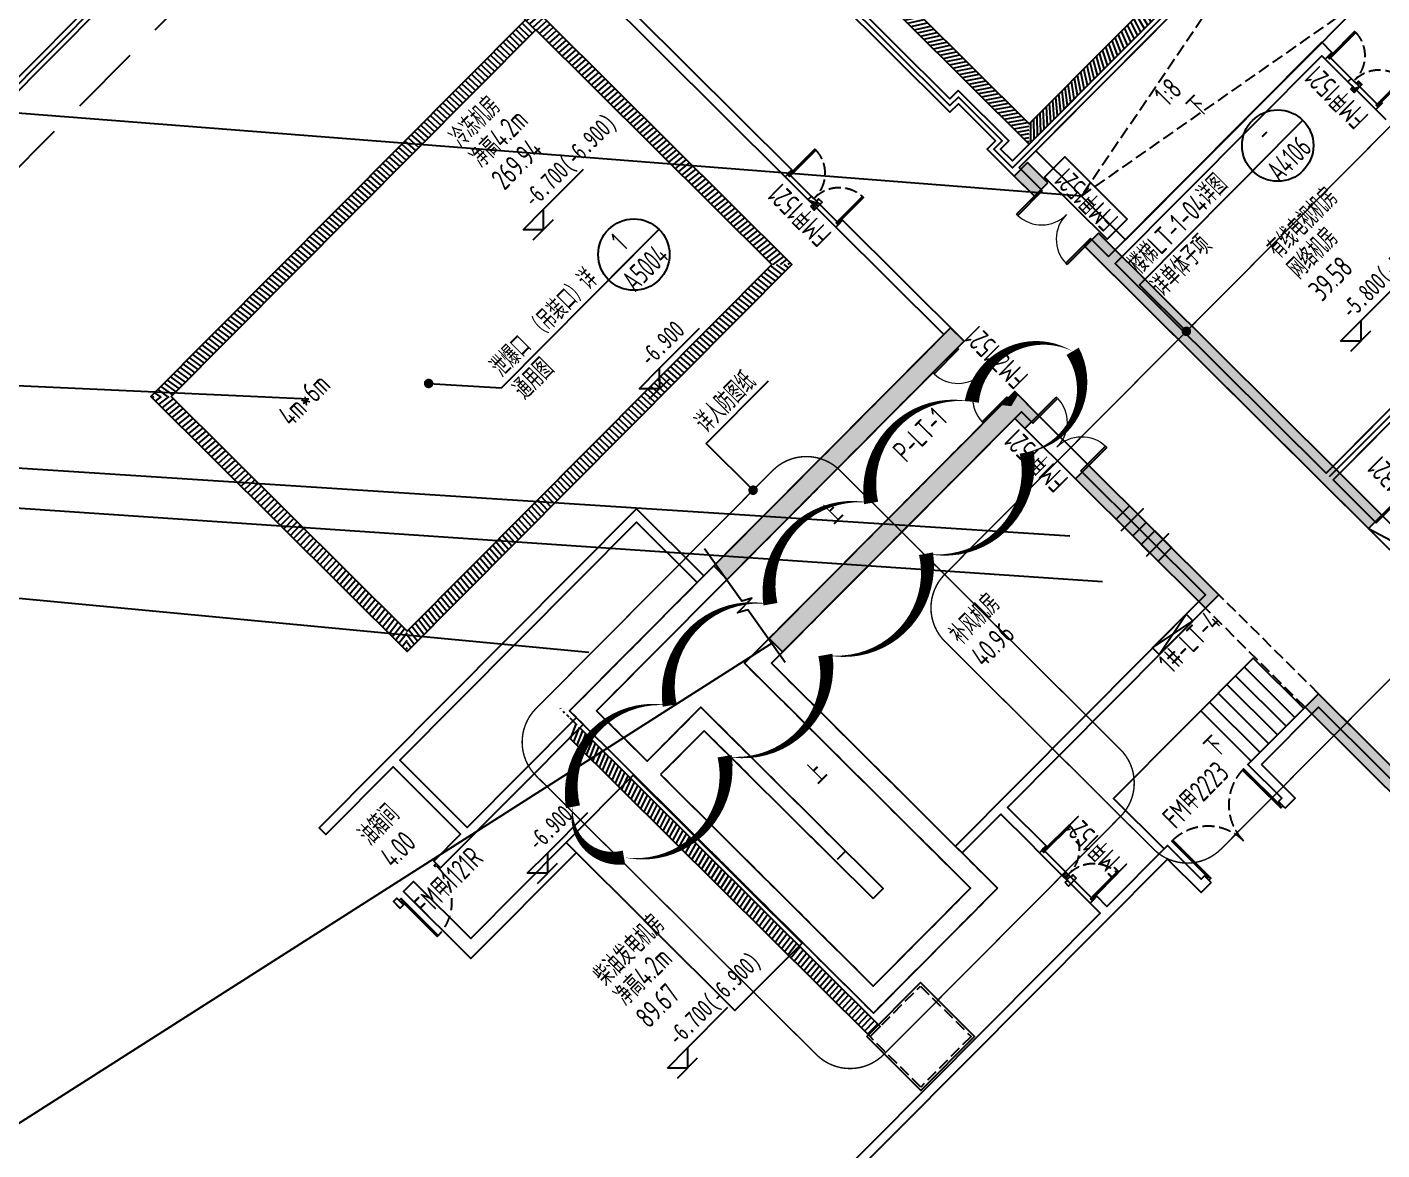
# Model space of a CAD drawing. Extents: x 517381295 to 519272522, y 3499086963 to 3500603577.
# Drawn here: x 518799717 to 518828179, y 3499822520 to 3499846103 of the extents above; entities that cross this region are included whole.
import ezdxf
from ezdxf.enums import TextEntityAlignment as Align

# ---------------------------------------------------------------- set-up
doc = ezdxf.new("R2010")
doc.units = 0
doc.header["$LTSCALE"] = 1000
doc.header["$MEASUREMENT"] = 0
for name, pattern in [('$0$DASH', [0.35, 0.25, -0.1]), ('DASH', [0.35, 0.25, -0.1]), ('DASHED', [0.75, 0.5, -0.25]), ('HIDDEN', [0.375, 0.25, -0.125])]:
    doc.linetypes.add(name, pattern=pattern)
doc.layers.get('0').update_dxf_attribs({"linetype": 'CONTINUOUS'})
doc.layers.get('DEFPOINTS').update_dxf_attribs({"color": 8, "linetype": 'CONTINUOUS'})
for name, color, linetype in [('0-TEXT', 7, 'CONTINUOUS'), ('__覆盖_A09-地下室平面_TEN25IWV_设计区$0$AD-NAME-ROOM', 9, 'CONTINUOUS'), ('A10-plan_B1_SEN23VEG_设计区$0$AE-WALL', 255, 'CONTINUOUS'), ('AD-AREA-USNO', 13, 'CONTINUOUS'), ('AD-INDX', 43, 'CONTINUOUS'), ('AD-LEVL-HIGH', 61, 'CONTINUOUS'), ('AD-NAME-ROOM', 9, 'CONTINUOUS'), ('AD-NUMB', 205, 'CONTINUOUS'), ('AD-SIGN', 195, 'CONTINUOUS'), ('AE-DICH-ARCH', 84, 'CONTINUOUS'), ('AE-DOOR-INSD', 61, 'CONTINUOUS'), ('AE-FLOR', 151, 'CONTINUOUS'), ('AE-HOLE', 211, 'CONTINUOUS'), ('AE-STAR', 51, 'CONTINUOUS'), ('AE-WALL', 255, 'CONTINUOUS'), ('AE-WALL-HACH', 15, 'CONTINUOUS'), ('C-XREF-EXT', 7, 'CONTINUOUS'), ('DIM_SYMB', 3, 'CONTINUOUS'), ('HS-A-填充图案', 8, 'CONTINUOUS'), ('HS-A-墙-砖', 140, 'CONTINUOUS'), ('HS-A-墙-砼', 41, 'CONTINUOUS'), ('HS-A-门窗洞', 4, 'CONTINUOUS'), ('PUB_HATCH', 8, 'CONTINUOUS'), ('S_WALL', 2, 'CONTINUOUS'), ('WALL_砼墙', 62, 'DASH')]:
    doc.layers.add(name, color=color, linetype=linetype)
doc.layers.add('修改圈注', color=2, linetype='CONTINUOUS', plot=False)
doc.styles.add('$7$TH-STYLE3', font='tssdeng.shx', dxfattribs={"width": 0.699999988079071, "bigfont": 'tssdchn.shx'})
doc.styles.add('__覆盖_A09-地下室平面_TEN25IWV_设计区$0$TH-STYLE3', font='tssdeng.shx', dxfattribs={"width": 0.699999988079071, "bigfont": 'tssdchn.shx'})
doc.styles.add('TH-STYLE1', font='STFANGSO.TTF', dxfattribs={"width": 0.699999988079071})
doc.styles.add('TH-STYLE3', font='tssdeng.shx', dxfattribs={"width": 0.699999988079071, "bigfont": 'tssdchn.shx'})
doc.linetypes.add('ZIGZAG', pattern='A,0.0001,-0.2,[131,ltypeshp.shx,S=0.2,R=0,X=-0.2,Y=0],-0.4,[131,ltypeshp.shx,S=0.2,R=180,X=0.2,Y=0],-0.2', length=0.8001)
doc.dimstyles.new('TH-DIM100-FINAL', dxfattribs={"dimscale": 100, "dimtxt": 3, "dimasz": 2, "dimexe": 1, "dimexo": 1, "dimgap": 1, "dimtad": 1, "dimdec": 0, "dimdsep": 46, "dimtxsty": 'TH-STYLE3', "dimblk1": 'ARCHTICK', "dimblk2": 'ARCHTICK', "dimsah": 1, "dimcen": -1, "dimdle": 1, "dimclrd": 256, "dimclre": 256, "dimclrt": 256, "dimadec": 0, "dimazin": 0, "dimtfac": 1, "dimtdec": 0, "dimtix": 1, "dimtmove": 2, "dimatfit": 0, "dimldrblk": 'DOT', "dimfxl": 0, "dimtolj": 1, "dimtzin": 0, "dimlwd": -1, "dimlwe": -1, "dimarcsym": 0})
pattern_1 = [(359.9999999998357, (1478.356452941895, -32148.52353382111), (2.730757842073217e-10, 95.24999999999989), [])]

# ---------------------------------------------------------------- blocks, each defined once
blk = doc.blocks.new('*U343')
for points in [[(30, 30), (60, 30), (60.00000000000003, 1100), (30.00000000000003, 1100)], [(2170, 30), (2140, 30), (2140, 1100), (2170, 1100)]]:
    blk.add_lwpolyline(points, close=True)
for points in [[(30, 0), (30, 30), (0, 30), (0, -30), (60, -30), (60, 0), (30, 0)], [(2170, 0), (2170, 30), (2200, 30), (2200, -30), (2140, -30), (2140, 0), (2170, 0)]]:
    blk.add_lwpolyline(points)
at = {"linetype": 'DASH'}
for centre, start, end in [((30, 30), 0, 90), ((2170, 30), 90, 180)]:
    blk.add_arc(centre, 1070, start, end, dxfattribs=at)
at = {"layer": 'A10-plan_B1_SEN23VEG_设计区$0$AE-WALL'}
for points in [[(0, -100), (0, 100)], [(2200, -100), (2200, 100)]]:
    blk.add_lwpolyline(points, dxfattribs=at)
blk = doc.blocks.new('*U335')
for points in [[(30, 30), (60, 30), (60.00000000000001, 750), (30.00000000000001, 750)], [(1470, 30), (1440, 30), (1440, 750), (1470, 750)]]:
    blk.add_lwpolyline(points, close=True)
for points in [[(30, 0), (30, 30), (0, 30), (0, -30), (60, -30), (60, 0), (30, 0)], [(1470, 0), (1470, 30), (1500, 30), (1500, -30), (1440, -30), (1440, 0), (1470, 0)]]:
    blk.add_lwpolyline(points)
at = {"linetype": 'DASH'}
for centre, start, end in [((30, 30), 0, 90), ((1470, 30), 90, 180)]:
    blk.add_arc(centre, 720, start, end, dxfattribs=at)
at = {"layer": 'A10-plan_B1_SEN23VEG_设计区$0$AE-WALL'}
for points in [[(0, -100), (0, 100)], [(1500, -100), (1500, 100)]]:
    blk.add_lwpolyline(points, dxfattribs=at)
blk = doc.blocks.new('*U332')
blk.add_lwpolyline([(30, 30), (60, 30), (60.00000000000008, 1070), (30.00000000000007, 1070)], close=True)
for points in [[(30, 0), (30, 30), (0, 30), (0, -30), (60, -30), (60, 0), (30, 0)], [(1070, 0), (1070, 30), (1100, 30), (1100, -30), (1040, -30), (1040, 0), (1070, 0)]]:
    blk.add_lwpolyline(points)
at = {"linetype": 'HIDDEN'}
blk.add_arc((30, 30), 1040, 0, 90, dxfattribs=at)
blk = doc.blocks.new('*U348')
at = {"layer": 'AD-SIGN'}
h = blk.add_hatch(dxfattribs=at)
h.set_pattern_fill('ANSI31', color=256, scale=500, angle=360.0000000234385, style=0)
h.set_pattern_definition([(45.00000002343853, (-50, 1.86887473e-08), (-44.19417384223812, 44.19417380608032), [])])
h.paths.add_polyline_path([(149.6666666059755, -66.6666665188968), (149.6666665705852, 0), (0, 6.39898542e-08), (3.02679837e-08, 99.99991901970185), (149.6666665286757, 99.99991903289768), (149.666666514473, 166.6673447042703), (249.666666514473, 166.6673447042703), (249.666666514473, -66.66666651889679)])
at = {"layer": 'AD-SIGN', "const_width": 20}
blk.add_lwpolyline([(149.666666514473, 166.6673447042703), (149.6666665286757, 99.99991896748544), (3.02679837e-08, 99.99991901970185), (0, 5.59416503e-08), (149.6666665705852, 0), (149.6666666059755, -66.6666665188968)], dxfattribs=at)
at = {"layer": 'DEFPOINTS'}
blk.add_lwpolyline([(149.6666666059755, -66.6666665188968), (149.6666665705852, 0), (0, 6.39898542e-08), (3.02679837e-08, 99.99991901970185), (149.6666665286757, 99.99991903289768), (149.666666514473, 166.6673447042703), (249.666666514473, 166.6673447042703), (249.666666514473, -66.66666651889679)], close=True, dxfattribs=at)
blk = doc.blocks.new('fhfshgfdshdshhdshds')
at = {"layer": 'AD-NUMB'}
blk.add_lwpolyline([(20485.62132167816, 45778.25503253937), (21085.62132167816, 45778.25503253937), (21085.6213145256, 43928.25503253937), (20485.62131118774, 43928.25503873825)], close=True, dxfattribs=at)
at = {"layer": 'AE-FLOR'}
for points in [[(16649.99516153336, 49650.00083184242), (16649.9951634407, 48150.00083327293)], [(16749.99517250061, 49650.00082588196), (16749.99516248703, 48150.00083255768)], [(26399.99997997284, 43349.947909832), (26399.99998283386, 41849.94790649414)], [(26499.99998950958, 43349.94790244102), (26499.99997425079, 41849.94791078568)], [(10349.94480133057, 35850.00152254105), (10349.93349170685, 34350.00075912476)], [(10449.9447889328, 35850.00079655647), (10449.93348312378, 34350.00000786781)]]:
    blk.add_lwpolyline(points, dxfattribs=at)
at = {"layer": 'AE-WALL'}
for points in [[(20049.99995708466, 56800.00000286102), (20049.99997520447, 48150.00000238419), (20299.99999904633, 48150.00000071526), (20299.99998760223, 47050), (20049.99990940094, 47050.000020504), (20049.99993228912, 46400.00006866455), (20049.99992513657, 45650.00005674362), (20249.99987030029, 45650.00007963181), (20249.99991321564, 46300.00007772446), (26549.99999713898, 46300.00004577637)], [(26350.00001335144, 46500.00013566017), (20249.99993133545, 46500.00005483627), (20249.99991083145, 46850.0000243187), (20499.99999475479, 46849.99999928474), (20499.99999761581, 48350), (20249.99990510941, 48350.00002622604), (20249.9999666214, 56600.00000095367)], [(9199.999970436096, 35950.00000286102), (5499.999987602234, 35950.00000286102), (5499.999965667725, 44949.99983739853), (16649.99483537674, 44950.00079441071), (16649.99479198456, 48150.00083112717), (16849.99479293823, 48150.00083780289), (16849.99483776093, 44550.00081300735), (5899.999967575073, 44549.99992609024), (5899.999941825867, 43050.0000371933), (7499.999974727631, 43050.00004434586), (7499.999991416931, 37650.0012383461), (7199.995488166809, 37650.00123763084)], [(5499.999961853027, 44549.99975824356), (1249.999325752258, 44549.99949502945), (1249.999320030212, 44749.9995136261), (2049.969240188599, 44749.99949622154), (2049.983471393585, 46750.0017952919), (49.99916982650757, 46749.99948096275), (49.99916696548462, 46949.99948096275), (9499.999975204468, 46950.00930714607), (9499.999977111816, 44950.00010967255)], [(9299.999957084656, 44950.00010871887), (9299.999946594238, 46750.00002002716), (2249.983611106873, 46749.99955034256), (2249.969215869904, 44749.99949598312), (5499.99994134903, 44749.99951839447)], [(26600.00000524521, 41849.94790554047), (26399.99996566772, 41849.94791603088), (26399.99998903275, 41549.94791555405)], [(26950.00002098083, 37199.94788479805), (20249.99996185303, 37199.94788599014), (20249.99990177155, 43450.0000743866), (26400.00001430511, 43450.00004816055), (26400.00001144409, 43349.94789028168), (26599.99998092651, 43349.94790196419), (26600.00002479553, 43650.00002145767), (20249.99990463257, 43650.00006103516), (20249.99994087219, 44150.00004768372), (20049.9999256134, 44150.0000500679), (20049.99988460541, 35749.99549150467), (20249.99988460541, 35749.99548864365), (20249.99995756149, 36999.94788837433), (27150.00002002716, 36999.94788479805)], [(5899.999946594238, 42650.00124430656), (5899.999983787537, 36350.00000405312), (8799.999974250793, 36350.0000038147), (8799.999960899353, 43049.99977755547), (16849.99480342865, 43050.00084781647), (16849.9947681427, 42350.00005984306), (16649.99480056763, 42350.00003576279), (16649.9948387146, 42650.00079417229), (9199.999980926514, 42650.00079679489), (9199.999958992004, 35950.00000286102)], [(7199.999994754791, 42650.00123310089), (5899.999947071075, 42650.00122785568)], [(7199.995487213135, 42650.05935716629), (7199.995488166809, 37650.00123763084)], [(9199.999961853027, 37200.00796198845), (16649.99479961395, 37200.00002002716), (16649.99482536316, 40850.00000905991), (16849.99481773376, 40850.00002908707), (16849.99481964111, 37000.00001478195), (10549.95693445206, 37000.00000762939), (10549.94483375549, 35850.00000619888), (10349.94480133057, 35850.00152254105), (10349.94704627991, 36150.00079298019), (10349.95382452011, 37000.00003814697), (9199.999962806702, 37000.00002217293)]]:
    blk.add_lwpolyline(points, dxfattribs=at)
for points in [[(16849.99480247498, 64999.98764681816), (16849.99477148056, 60450.00002765656), (16649.99483299255, 60450.00000286102), (16649.99483203888, 62349.9999806881), (49.99996376037598, 62350.00000238419), (49.99997425079346, 62550.0000026226), (2049.997319221497, 62550.00001883507), (2050.00571680069, 64450.00000143051), (1949.999972343445, 64450.00000905991), (1949.999981880188, 64650.00000333786), (2250.006593227386, 64650.00000333786), (2249.997294902802, 62550.0000576973), (16649.9948425293, 62550.00009775162), (16649.99482822418, 64999.98761987686), (16849.99480342865, 64999.98763871193)], [(16849.99482440948, 58950.00000405312), (16649.99483108521, 58950.00000119209), (16649.99474811554, 49650.00086927414), (16849.99474382401, 49650.00087404251)], [(49.99999904632568, 44549.99934101105), (149.9993381500244, 44549.99947881699), (149.9993305206299, 44749.99948549271), (49.99914646148682, 44749.9994802475)], [(49.99999809265137, 44548.43532419205), (49.99997282028198, 44748.43532276154)]]:
    blk.add_lwpolyline(points, close=True, dxfattribs=at)
at = {"layer": 'AE-WALL', "elevation": 2.29050000569663e-07}
for points in [[(12449.9999961853, 33050.0000128746), (12349.99999713898, 33050.00001335144), (12349.99999809265, 34050.00000500679), (10549.93115234375, 34050.00005340576), (10549.93346309662, 34350.00002574921), (10349.93349695206, 34350.00151395798), (10349.9311375618, 34050.00008630753), (49.99997711181641, 34050.00000309944), (49.99996566772461, 33850.00000309944), (12149.99999809265, 33850.00000953674)], [(14649.99999809265, 33050.00001144409), (14749.99999666214, 33050.00001144409), (14749.99999427795, 34050.00000166893), (16849.99483966827, 34050.00000214577), (16849.99484157562, 28251.58889269829), (16649.99481582642, 28251.58891105652), (16649.9948348999, 33850.00000238419), (14949.9999961853, 33850.00000715256)], [(12449.99999332428, 32850.00001382828), (12149.99999427795, 32850.00001430511), (12150, 33850.00000977516)], [(14649.99999189377, 32850.00001096725), (14949.99997138977, 32850.00001192093), (14949.9999961853, 33850.00000715256)]]:
    blk.add_lwpolyline(points, dxfattribs=at)
at = {"layer": 'AE-WALL-HACH', "linetype": 'ZIGZAG', "ltscale": 0.5}
blk.add_line((20249.99995756149, 37099.94788694382), (27050.00001907349, 37099.94788479805), dxfattribs=at)
for points in [[(26750.0000667572, 48300.00004577637), (26449.9999704361, 48300.00021648407), (26450.00000190735, 46400.00013756752), (20149.99992847443, 46400.00004720688), (20149.99990653992, 46950.000020504), (20399.99998474121, 46950), (20399.9999961853, 48250.00000047684), (20149.99991035461, 48250.00002980232), (20149.99995422363, 56700.00000286102), (20399.99999427795, 56700.00000095367), (20399.99998855591, 58000.00000190735), (20149.99996709824, 58000.00000119209), (20149.99998092651, 68150.00001716614), (20399.99997234344, 68150.00001740456), (20399.99999523163, 69450.00000023842), (20149.99997758865, 69450.00002217293), (20150, 72900.00002217293)], [(16750.00691509247, 64999.9876294136), (16750.00691461563, 62449.9999806881), (49.99995899200439, 62450.0000026226)]]:
    blk.add_lwpolyline(points, dxfattribs=at)
at = {"layer": 'AE-DOOR-INSD', "extrusion": (-1.037573161622516e-10, 1.506775818160177e-10, -1), "zscale": -1, "rotation": 89.9999999689182}
for p in [(-16749.99478960038, 48150.00083351135, 0.02094687983639896), (-10449.93349933624, 34350.00075864792, 0.02094687983639887)]:
    blk.add_blockref('*U335', p, dxfattribs=at)
at = {"layer": 'AE-DOOR-INSD', "extrusion": (0, 0, -1), "zscale": -1, "rotation": 180.0000005156017}
blk.add_blockref('*U332', (-149.9993181228638, 44649.99947834015), dxfattribs=at)
at = {"layer": 'AE-DOOR-INSD', "extrusion": (-1.037573153053686e-10, 1.506775824060715e-10, -1), "zscale": -1, "rotation": 90.00000029475152}
blk.add_blockref('*U335', (-26499.99997520453, 41849.94790983191, 0.6118755194839668), dxfattribs=at)
at = {"layer": 'AE-DOOR-INSD', "rotation": 1.212767763924809e-08}
blk.add_blockref('*U343', (12449.99999284744, 32950.0000128746, -0.2111398453089777), dxfattribs=at)
at = {"layer": 'AE-FLOR', "rotation": 269.9999998772625}
for p in [(16649.9952454567, 48974.83416438103), (26400.0000705719, 42674.78123855591), (10349.93922042847, 35174.83373236656)]:
    blk.add_blockref('*U348', p, dxfattribs=at)
at = {"layer": 'AD-NUMB', "style": 'TH-STYLE3', "width": 0.699999988079071}
for s, rotation, p in [('FM甲1521', 90.00002732075669, (16514.5029964447, 48101.25646805763, -0.0227313625389696)), ('FM甲1521', 90.00002732075669, (20990.64632987976, 44061.76782250404)), ('FM甲1121R', 359.999959018865, (306.5101613998413, 44003.69823122025, -0.0227313625389696)), ('FM乙1521', 90.00002732075669, (17309.31610679626, 43066.51856660843)), ('FM甲1521', 89.99997267924333, (26221.26012897491, 41848.79345560074, -0.0227313625389696)), ('FM甲1521', 90.00002732075669, (16362.5413069725, 40942.74935770035)), ('FM甲1321', 90.00002732075669, (21337.66733932495, 35138.15444159508)), ('FM甲1521', 90.00002732075669, (11486.81964111328, 34336.40802764893, -0.0227313625389696)), ('FM甲2223', 359.999959018865, (12707.51288509369, 34155.38935661316, -0.6487095824593525))]:
    blk.add_text(s, height=450, rotation=rotation, dxfattribs=at).set_placement(p)
blk = doc.blocks.new('A$C19A71248')
at = {"layer": 'AE-HOLE', "color": 8, "linetype": 'DASH'}
blk.add_lwpolyline([(-51500.01016378403, -26099.99996399879), (-58700.01016044617, -27449.99995827675), (-51500.01016616821, -28749.99998998642)], dxfattribs=at)
at = {"layer": 'AE-STAR'}
blk.add_lwpolyline([(-58700.01016139984, -26099.99992704391), (-51500.01016378403, -26099.99992847443), (-51500.01016616821, -28749.99998998642), (-58700.01016283035, -28749.99998927116)], close=True, dxfattribs=at)
for points in [[(-67200.00009012222, -38350.00001072884), (-67200.0000872612, -36849.99998760223), (-63040.00008630753, -36849.99999237061), (-63040.00009155273, -38350.00001955032), (-64600.00009012222, -38350.00001716614)], [(-64600.00009012222, -38350.00001716614), (-64600.00008916855, -36849.99998855591)], [(-64340.00009059906, -38350.00001716614), (-64340.00008821487, -36849.9999871254)], [(-64080.0000910759, -38350.00001764297), (-64080.00008821487, -36849.99998903275)], [(-63820.00009155273, -38350.000020504), (-63820.00008535385, -36849.99999141693)], [(-63560.00009202957, -38350.00001883507), (-63560.00008630753, -36849.99998950958)], [(-63300.00009012222, -38350.00001859665), (-63300.0000872612, -36849.99998903275)]]:
    blk.add_lwpolyline(points, dxfattribs=at)
blk = doc.blocks.new('集水坑1500x1500x1500（h）')
at = {"layer": 'AE-FLOR'}
blk.add_lwpolyline([(-49.99999952316284, 1550.000000238419), (1550, 1550.000000238419), (1550, -50.00000023841858), (-50.00000047683716, -50.00000047683716)], close=True, dxfattribs=at)
at = {"layer": 'AE-FLOR', "linetype": 'DASH'}
blk.add_lwpolyline([(4.76837158203125e-07, 1500), (1500, 1499.999999761581), (1500, 0), (0, 0)], close=True, dxfattribs=at)
blk = doc.blocks.new('JSK')
at = {"layer": 'AE-DICH-ARCH'}
h = blk.add_hatch(dxfattribs=at)
h.set_pattern_fill('LINE', color=8, scale=99.9999999999994, angle=-45.15729226636613)
h.set_pattern_definition([(359.9999999998357, (7087.290347099304, -18821.83028006554), (2.730757842073217e-10, 95.24999999999989), [])])
h.paths.add_polyline_path([(20749.999751091, 46500.00007390976), (21049.99975728989, 46800.00006222725), (21050.00058269501, 71800.00005555153), (20749.99978637695, 72100.00002932549)])
h = blk.add_hatch(dxfattribs=at)
h.set_pattern_fill('LINE', color=8, scale=99.9999999999994, angle=-45.15729226636613)
h.set_pattern_definition(pattern_1)
edge = h.paths.add_edge_path()
edge.add_line((15441.06668281555, 60749.99998044968), (15141.06668047627, 60749.99997948887))
edge.add_line((15141.0666847229, 60649.99998259544), (15141.06668673451, 48550.00025571261))
edge.add_line((15141.06668663025, 48550.00025558472), (15441.06668740547, 48250.00025564617))
edge.add_line((15441.06668758392, 48250.00025582314), (15441.06668717841, 60649.99998356307))
h = blk.add_hatch(dxfattribs=at)
h.set_pattern_fill('LINE', color=8, scale=99.9999999999994, angle=-45.15729226636613)
h.set_pattern_definition(pattern_1)
h.paths.add_polyline_path([(3978.356451511383, 48250.0002553463), (3978.35644865036, 55842.6664686203), (4278.35644865036, 55542.66646957397), (4278.356450080872, 48550.00025582314)])
h = blk.add_hatch(dxfattribs=at)
h.set_pattern_fill('LINE', color=8, scale=99.9999999999994, angle=44.84270773363387)
h.set_pattern_definition([(90, (1478.35645198822, -24855.85732102394), (-95.24999999999991, 2.730971004893945e-10), [])])
h.paths.add_polyline_path([(3978.35644865036, 55842.6664686203), (15141.06668567657, 55842.6664686203), (15141.06668758392, 55542.66646885872), (4278.356450080872, 55542.66646838188)])
h = blk.add_hatch(dxfattribs=at)
h.set_pattern_fill('LINE', color=8, scale=99.9999999999994, angle=44.84270773363387)
h.set_pattern_definition([(90, (1478.356452941895, -32148.52353382111), (-95.24999999999991, 2.730971004893945e-10), [])])
h.paths.add_polyline_path([(4278.356448173523, 48550.00025510788), (15141.06668663025, 48550.00025558472), (15441.06668758392, 48250.00025582314), (3978.356450080872, 48250.00025582314)])
h = blk.add_hatch(dxfattribs=at)
h.set_pattern_fill('LINE', color=8, scale=99.9999999999994, angle=44.84270773363387)
h.set_pattern_definition([(90, (18749.99455881119, -38148.82721543312), (-95.24999999999991, 2.730971004893945e-10), [])])
h.paths.add_polyline_path([(21049.99975156784, 46800.0000679493), (26050.00002336502, 46800.00012612343), (26349.99950551987, 46500.00005626678), (20749.999751091, 46500.00007390976)])
h = blk.add_hatch(dxfattribs=at)
h.set_pattern_fill('LINE', color=8, scale=99.9999999999994, angle=-45.15729226636613)
h.set_pattern_definition([(359.9999999998357, (-8562.710255622864, -45899.43106675148), (2.730757842073217e-10, 95.24999999999989), [])])
edge = h.paths.add_edge_path()
edge.add_line((5399.999987602234, 44549.99979329109), (5099.99998522092, 44549.99979237255))
edge.add_line((5099.999985218048, 44549.99979233742), (5099.999956822405, 35650.00003471583))
edge.add_line((5099.999956130981, 35650.00003457069), (5399.999954385854, 35650.00003693356))
edge.add_line((5399.999955177307, 35650.00003695488), (5399.99998757935, 45199.99979376275))
for points in [[(27050.000020504, 72100.00000405312), (20749.99978733063, 72100.00002884865), (20749.999751091, 46500.00007390976), (26349.99950504303, 46500.00005674362), (26349.99950838089, 48399.99999284744), (28349.99958181381, 48399.99998641014), (28349.99961471558, 70600.00001740456)], [(27050.00001955032, 71800.00000429153), (21049.99978733063, 71800.0000257492), (21049.99975156784, 46800.0000679493), (26049.99950456619, 46800.0000565052), (26049.99950838089, 48699.99999189377), (28049.99958133698, 48699.99998736382), (28049.99961328506, 70600.00001883507)]]:
    blk.add_lwpolyline(points, dxfattribs=at)
for points in [[(15141.06668519974, 60649.99998307228), (15141.06667900085, 55842.66647601128), (3978.356449604034, 55842.6664686203), (3978.356450080872, 48250.00025582314), (15441.06668758392, 48250.00025582314), (15441.06668376923, 60749.99998116493), (15141.06668376923, 60749.99997830391)], [(4278.356450080872, 55542.66646838188), (15141.06668758392, 55542.66646885872), (15141.06668710709, 48550.00025582314), (4278.356450080872, 48550.00025582314)], [(5099.999985694885, 35650.0000333786), (5399.999980926514, 35650.00003886223), (5399.99996805191, 44549.999792099), (5099.999963760376, 44549.99979567528)]]:
    blk.add_lwpolyline(points, close=True, dxfattribs=at)
at = {"layer": 'C-XREF-EXT', "rotation": 359.9999999998357}
blk.add_blockref('集水坑1500x1500x1500（h）', (5099.999968528748, 34149.99979281425), dxfattribs=at)
blk = doc.blocks.new('*U268')
for p, q in [((-200, 200), (200, 200)), ((0, 0), (-200, 200)), ((200, 200), (0, 0)), ((200, 200), (1000, 200)), ((-200, 0), (200, 0))]:
    blk.add_line(p, q)
at = {"style": 'TH-STYLE1', "width": 0.7}
blk.add_attdef('标高', (280.0674475692795, 333.9894894305617), '', height=250, dxfattribs=at)
blk = doc.blocks.new('gfdgdgfdggggfd')
at = {"layer": 'AD-LEVL-HIGH'}
ref = blk.add_blockref('*U268', (-1216661.733345032, 2928407.818705559), dxfattribs=dict(at, xscale=1.500000000000002, yscale=1.500000000000002, zscale=1.500000000000002, rotation=5.623632054010739e-06))
ref.add_attrib('标高', '-6.700(-6.900)', (-1216490.199291229, 2928857.818681479), dxfattribs={"layer": '0', "height": 374.9999999999951, "rotation": 1.366037834002524e-05, "style": 'TH-STYLE1', "width": 0.7000000000000001})
ref = blk.add_blockref('*U268', (-1217311.50323391, 2924324.300400257), dxfattribs=dict(at, xscale=1.500000000000002, yscale=1.500000000000002, zscale=1.500000000000002, rotation=5.623632054010739e-06))
ref.add_attrib('标高', '-6.900', (-1217139.969186306, 2924774.300382376), dxfattribs={"layer": '0', "height": 374.9999999999951, "rotation": 1.366037834002524e-05, "style": 'TH-STYLE1', "width": 0.7000000000000001})
ref = blk.add_blockref('*U268', (-1226182.359340191, 2918815.052022219), dxfattribs=dict(at, xscale=1.500000000000002, yscale=1.500000000000002, zscale=1.500000000000002, rotation=5.623632054010739e-06))
ref.add_attrib('标高', '-6.900', (-1226010.825297832, 2919265.052011728), dxfattribs={"layer": '0', "height": 374.9999999999951, "rotation": 1.366037834002524e-05, "style": 'TH-STYLE1', "width": 0.7000000000000001})
ref = blk.add_blockref('*U268', (-1206208.41528368, 2914582.577424526), dxfattribs=dict(at, xscale=1.500000000000002, yscale=1.500000000000002, zscale=1.500000000000002, rotation=5.623632054010739e-06))
ref.add_attrib('标高', '-5.800(-5.870)', (-1206036.881232738, 2915032.577400684), dxfattribs={"layer": '0', "height": 374.9999999999949, "rotation": 1.366037834002524e-05, "style": 'TH-STYLE1', "width": 0.7000000000000005})
ref = blk.add_blockref('*U268', (-1227008.33748579, 2913843.92124939), dxfattribs=dict(at, xscale=1.500000000000002, yscale=1.500000000000002, zscale=1.500000000000002, rotation=5.623632054010739e-06))
ref.add_attrib('标高', '-6.700(-6.900)', (-1226836.803440094, 2914293.921233416), dxfattribs={"layer": '0', "height": 374.9999999999951, "rotation": 1.366037834002524e-05, "style": 'TH-STYLE1', "width": 0.7000000000000001})
at = {"layer": 'AD-AREA-USNO', "char_height": 450, "attachment_point": 1, "rotation": 5.709137000437871e-09, "style": 'TH-STYLE3'}
for s, insert in [('269.94', (-1216661.733338356, 2930007.818700075)), ('4.00', (-1228406.086595535, 2921625.547774792)), ('39.58', (-1206208.415279388, 2916182.577421188)), ('40.96', (-1216661.733332157, 2915798.986609221)), ('89.67', (-1227008.337496758, 2915443.921260118))]:
    blk.add_mtext(s, dxfattribs=dict(at, insert=insert))
at = {"layer": 'AD-NAME-ROOM', "style": 'TH-STYLE3', "width": 0.699999988079071}
for s, p in [('冷冻机房', (-1216661.733333111, 2930807.818698168)), ('净高4.2m', (-1216661.733336449, 2930207.818699121)), ('油箱间', (-1228406.086596012, 2921825.547775507)), ('有线电视机房', (-1206208.415279388, 2916982.577421904)), ('网络机房', (-1206208.415279388, 2916382.577421665)), ('柴油发电机房', (-1227008.337487698, 2916243.921253204)), ('补风机房', (-1216661.733331203, 2915998.986609459)), ('净高4.2m', (-1227008.337499619, 2915643.921265364))]:
    blk.add_text(s, height=449.9999999999997, rotation=1.366037834002524e-05, dxfattribs=at).set_placement(p)
blk = doc.blocks.new('GFDGDGDAGA')
at = {"layer": 'AD-NAME-ROOM', "style": 'TH-STYLE3', "width": 0.699999988079071}
blk.add_text('1#-LT-4', height=449.9999999999998, rotation=1.366037834002524e-05, dxfattribs=at).set_placement((19054.84596776962, 27731.45628237724))
blk = doc.blocks.new('$DorLib2D$00000002')
for p, q in [((-0.5, -5.684341886080802e-17), (-0.5000000000000007, 0.4875)), ((-0.4750000000000007, 0.4875), (-0.5000000000000007, 0.4875)), ((-0.475, -2.842170943040401e-17), (-0.4750000000000007, 0.4875)), ((0.475, -2.842170943040401e-17), (0.4750000000000007, 0.4875)), ((0.4750000000000007, 0.4875), (0.5000000000000007, 0.4875)), ((0.5, -5.684341886080802e-17), (0.5000000000000007, 0.4875)), ((-0.5, -5.684341886080802e-17), (-0.475, -2.842170943040401e-17)), ((0.5, -5.684341886080802e-17), (0.475, -2.842170943040401e-17))]:
    blk.add_line(p, q)
at = {"lineweight": 13}
for centre, start, end in [((-0.4875, -4.263256414560601e-17), 0, 88.53071641864632), ((0.4875, -4.263256414560601e-17), 91.4692835813537, 180)]:
    blk.add_arc(centre, 0.4875, start, end, dxfattribs=at)
blk = doc.blocks.new('fdhhdfgdgdgfshfdhdssdfds')
at = {"layer": 'PUB_HATCH'}
for points in [[(280524.3051457405, 46250.00005197525), (280524.3051490784, 45650.00004196167), (280924.3051490784, 45650.00004291534), (280924.3051462173, 46250.00005340576)], [(276924.3000326157, 44550.00060510635), (277324.3000340462, 44950.00060677528), (270268.5981655121, 44950.00058221817), (270268.5981678963, 44550.00058269501)], [(276924.3000326157, 44550.00060510635), (277324.3000326157, 44550.00074458122), (277324.3000340462, 44950.00060677528)], [(280924.3051900864, 37099.94788885117), (280924.3051562309, 44150.00004434586), (280524.3051557541, 44150.00004196167), (280524.30519104, 37099.94788765907)], [(277057.6333684921, 42883.33386802673), (276924.3000268936, 43050.0005338192), (270008.5925302505, 43050.00053262711), (270008.5925316811, 42650.00053167343), (276924.300037384, 42650.00053453445)], [(277324.3000264168, 42950.00053334236), (277324.3000268936, 43050.0007443428), (276924.3000268936, 43050.0005338192), (277057.6333684921, 42883.33386802673)], [(276924.300037384, 42650.00053453445), (276924.3000378609, 42350.00000858307), (277324.300037384, 42350.00000834465), (277324.3000378609, 42950.00053453445), (277057.6333646774, 42883.33386707306)], [(277324.3000411987, 37000.00000119209), (277324.3000402451, 40850.00000762939), (276924.3000397682, 40850.00000810623), (276924.3000411987, 37000.00000119209)], [(280524.3051404953, 37099.9478700161), (280524.305138588, 35749.99544882774), (280924.305138588, 35749.99544811249), (280924.305138588, 37099.94787073135)], [(276924.3000659943, 34050.00000143051), (276924.300049305, 28251.58895349503), (277324.3000488281, 28251.58895230293), (277324.3000659943, 34049.99999976158)]]:
    blk.add_hatch(color=256, dxfattribs=at).paths.add_polyline_path(points)
at = {"layer": 'DIM_SYMB'}
blk.add_lwpolyline([(269888.784538269, 42458.81566309929), (270119.3813996315, 43789.15327525139), (269925.5209913254, 43900.32998132706), (270351.9983730316, 43901.56728291512), (270157.8092222214, 44010.84743928909), (270388.4060821533, 45341.18505120277)], dxfattribs=at)
at = {"layer": 'HS-A-填充图案', "color": 1, "linetype": '$0$DASH'}
for p, q in [((276924.3000736237, 34049.99999666214), (276924.3000469208, 37000.00000143051)), ((277324.30007267, 34049.99999475479), (277324.3000397682, 37000))]:
    blk.add_line(p, q, dxfattribs=at)
at = {"layer": 'HS-A-墙-砖'}
for p, q in [((280924.3051900864, 37199.94788742065), (287424.305249691, 37199.94787192345)), ((280924.3051390648, 36999.94788789749), (287624.3052477837, 36999.94787120819))]:
    blk.add_line(p, q, dxfattribs=at)
at = {"layer": 'HS-A-墙-砼'}
for p, q in [((280524.3051457405, 46250.00005197525), (280524.3051490784, 45650.00004196167)), ((280924.3051462173, 46250.00005340576), (280524.3051457405, 46250.00005197525)), ((280924.3051490784, 45650.00004291534), (280924.3051462173, 46250.00005340576)), ((280524.3051490784, 45650.00004196167), (280924.3051490784, 45650.00004291534)), ((277324.3000340462, 44950.00060677528), (270268.5981655121, 44950.00058221817)), ((270268.5981678963, 44550.00058269501), (270268.5981655121, 44950.00058221817)), ((277324.3000326157, 44550.00074458122), (277324.3000340462, 44950.00060677528)), ((276924.3000326157, 44550.00060510635), (270268.5981678963, 44550.00058269501)), ((276924.3000326157, 44550.00060510635), (277324.3000326157, 44550.00074458122)), ((280924.3051562309, 44150.00004434586), (280524.3051557541, 44150.00004196167)), ((280524.3051557541, 44150.00004196167), (280524.30519104, 37099.94788765907)), ((280924.3051900864, 37099.94788885117), (280924.3051562309, 44150.00004434586)), ((276924.3000268936, 43050.0005338192), (270008.5925302505, 43050.00053262711)), ((270008.5925316811, 42650.00053167343), (270008.5925302505, 43050.00053262711)), ((277324.3000268936, 43050.0007443428), (276924.3000273705, 43050.00074601173)), ((277324.3000264168, 42950.00053334236), (277324.3000268936, 43050.0007443428)), ((277324.3000392914, 42350.00000858307), (277324.3000378609, 42950.00053453445)), ((276924.300037384, 42650.00053453445), (270008.5925316811, 42650.00053167343)), ((276924.300037384, 42650.00053453445), (276924.3000392914, 42350.00000858307)), ((276924.3000392914, 42350.00000858307), (277324.3000392914, 42350.00000858307)), ((277324.3000402451, 40850.00000762939), (276924.3000397682, 40850.00000810623)), ((276924.3000397682, 40850.00000810623), (276924.3000411987, 37000.00000119209)), ((277324.3000411987, 37000.00000119209), (277324.3000402451, 40850.00000762939)), ((280524.3051404953, 37099.9478700161), (280524.305138588, 35749.99544882774)), ((280924.305138588, 35749.99544811249), (280924.305138588, 37099.94787073135)), ((276924.3000411987, 37000.00000119209), (277324.3000411987, 37000.00000119209)), ((280524.305138588, 35749.99544882774), (280924.305138588, 35749.99544811249)), ((276924.3000659943, 34050.00000143051), (276924.300049305, 28251.58895349503)), ((277324.3000659943, 34049.99999976158), (276924.3000659943, 34050.00000143051)), ((277324.3000488281, 28251.58895230293), (277324.3000659943, 34049.99999976158))]:
    blk.add_line(p, q, dxfattribs=at)
at = {"layer": 'HS-A-门窗洞'}
for p, q in [((276924.3000392914, 42350.00000858307), (276924.3000397682, 40850.00000810623)), ((277324.3000392914, 42350.00000858307), (277324.3000402451, 40850.00000762939))]:
    blk.add_line(p, q, dxfattribs=at)
at = {"layer": 'WALL_砼墙'}
for p, q in [((265974.2962837219, 42650.00075674057), (265974.2966542244, 44950.00082421303)), ((277324.3000240326, 44950.00084710121), (265974.2966542244, 44950.00082421303)), ((266374.2963700294, 43050.00075912476), (266374.2965755463, 44550.00082278252)), ((276924.3000421524, 44550.00085067749), (266374.2965755463, 44550.00082278252)), ((267974.3006806374, 43050.00076317787), (266374.2963700294, 43050.00075912476)), ((267974.3006701469, 38761.70700192451), (267974.3006806374, 43050.00076317787)), ((276924.3000388145, 43050.00077080727), (269274.300658226, 43050.00075769424)), ((269274.3006849289, 36350.00024294853), (269274.300675869, 43050.00076007843)), ((265974.3006949425, 35950.00023412704), (265974.3006711006, 42650.00075507164)), ((266374.3006839752, 36350.00024008751), (266374.300675869, 42650.00075626373)), ((267674.3006763458, 42650.00075960159), (266374.3006691933, 42650.00075340271)), ((267674.3006711006, 38761.7070043087), (267674.3006763458, 42650.00075960159)), ((276924.3000273705, 42650.00076699257), (269674.3006849289, 42650.00076150894)), ((269674.3006749153, 35950.00023651123), (269674.3006772995, 42650.00075864792)), ((267974.3006701469, 38761.70700192451), (267674.3006711006, 38761.7070043087)), ((266374.3006839752, 36350.00024008751), (269274.3006849289, 36350.00024294853)), ((265974.3006949425, 35950.00023412704), (269674.3006749153, 35950.00023651123))]:
    blk.add_line(p, q, dxfattribs=at)
at = {"layer": 'HS-A-门窗洞', "zscale": 400}
for p, xscale, yscale, rotation in [((280724.3051528931, 44900.00004172325), 1500, 1500, 90.00000028067065), ((277124.3001103401, 43800.00071358681), 1500, 1500, 90.00000028067065), ((277124.3000392914, 41600.00000810623), -1500, 1500, 270.000000022212), ((280724.3051381111, 35099.99544858932), -1300, 1300, 269.9999999751626)]:
    blk.add_blockref('$DorLib2D$00000002', p, dxfattribs=dict(at, xscale=xscale, yscale=yscale, rotation=rotation))
at = {"layer": '__覆盖_A09-地下室平面_TEN25IWV_设计区$0$AD-NAME-ROOM', "style": '__覆盖_A09-地下室平面_TEN25IWV_设计区$0$TH-STYLE3', "width": 0.699999988079071}
blk.add_text('P-LT-1', height=449.9999999999998, rotation=1.366037834002524e-05, dxfattribs=at).set_placement((274645.006020546, 43601.13624095917))
blk = doc.blocks.new('_ArchTick')
at = {"color": 0, "linetype": 'ByBlock', "const_width": 0.4}
blk.add_lwpolyline([(-0.5, -0.5), (0.5, 0.5)], dxfattribs=at)
blk = doc.blocks.new('_DOT')
at = {"color": 0, "linetype": 'ByBlock', "const_width": 0.5}
blk.add_lwpolyline([(-0.25, 0, 1), (0.25, 0, 1)], format="xyb", close=True, dxfattribs=at)
blk = doc.blocks.new('_A-index')
blk.add_line((-0.4999999999995453, 0), (0.5000000000004547, 0))
blk.add_circle((4.547473508864641e-13, 0), 0.5)
for tag, style, width, p, p2 in [('1', 'TH-STYLE3', 5.200000000002225, (-0.169999999999618, 0.04999999999999716), (0.1700000000005275, 0.04999999999999716)), ('-', 'TH-STYLE1', 2.108626198083969, (-0.169999999999618, -0.3900000000000006), (0.1700000000005275, -0.3900000000000006))]:
    blk.add_attdef(tag, text='', height=0.34, dxfattribs=dict(style=style, width=width)).set_placement(p, p2, align=Align.FIT)
blk = doc.blocks.new('A$C7E1F5DAB')
at = {"layer": 'AD-INDX'}
ref = blk.add_blockref('_A-index', (4959.25739812851, -1149.262291669846, -0.05381744157166005), dxfattribs=dict(at, xscale=1499.999996440796, yscale=1499.999996440796, rotation=2.657545963126128e-05))
ref.add_attrib('1', '1', dxfattribs={"layer": '0', "height": 449.9999999999997, "rotation": 4.098113502006952e-05, "style": 'TH-STYLE3', "width": 0.65}).set_placement((4929.212597370148, -514.2310216426849, -0.05351775452642241), align=Align.TOP_CENTER)
ref.add_attrib('-', 'A5004', dxfattribs={"layer": '0', "height": 449.9999999999997, "rotation": 4.098113502006952e-05, "style": 'TH-STYLE3', "width": 0.65}).set_placement((4927.674947738647, -1734.262397527695, -0.05351775452699795), align=Align.CENTER)
at = {"layer": 'AD-INDX', "style": 'TH-STYLE3', "width": 0.7}
for s, p in [('泄爆口 （吊装口）详', (1171.922382831573, -1039.25892329216, -0.05360994745864681)), ('通用图', (1171.922694206238, -1709.270031452179, -0.05360994745864681))]:
    blk.add_text(s, height=449.9999999999997, rotation=4.098113502006952e-05, dxfattribs=at).set_placement(p)
at = {"layer": 'AD-INDX'}
blk.add_leader([(9.5367431640625e-07, -2.384185791015625e-07), (1017.315877437592, -1149.264119148254, 5.707498836604596e-07), (4959.25739812851, -1149.262291669846, 2.782318481969748e-06)], dimstyle='TH-DIM100-FINAL', dxfattribs=at)
blk = doc.blocks.new('A$C3ED10073')
at = {"layer": 'AD-INDX', "linetype": 'DASHED', "ltscale": 0.5, "const_width": 29.99999999999999}
for points in [[(5037.697969436646, 45485.62864899635), (12086.42797803879, 45485.62864542007, -0.414213562373095), (13086.4279794693, 44485.62864661217), (13086.42798089981, 36180.39361381531, -0.414213562373095), (12086.42798137665, 35180.39361453056), (5037.697972774506, 35180.39361596107, -0.414213562373095), (4037.697972774506, 36180.39361548424), (4037.69797039032, 44485.62864804268, -0.414213562373095)], [(13093.07604551315, 41384.32163786888), (26865.30645799637, 41384.32163739204, -0.414213562373095), (27865.30645799637, 40384.32163739204), (27865.30645990372, 34200.40050768852, -0.414213562373095), (26865.30645942688, 33200.40050768852), (13093.0760474205, 33200.40050840378, -0.414213562373095), (12093.0760474205, 34200.40050911903), (12093.07604551315, 40384.3216381073, -0.414213562373095)]]:
    blk.add_lwpolyline(points, format="xyb", close=True, dxfattribs=at)
at = {"layer": 'AD-INDX'}
ref = blk.add_blockref('_A-index', (24409.32927513123, 42774.40711140633, -0.000276776062626105), dxfattribs=dict(at, xscale=1499.999996440795, yscale=1499.999996440795, rotation=2.925946492423042e-08))
ref.add_attrib('1', '-', dxfattribs={"layer": '0', "height": 449.9999999999997, "style": 'TH-STYLE3', "width": 0.65}).set_placement((24379.28488492966, 43409.43840956688, 2.291098261153478e-05), align=Align.TOP_CENTER)
ref.add_attrib('-', 'A4106', dxfattribs={"layer": '0', "height": 449.9999999999997, "style": 'TH-STYLE3', "width": 0.65}).set_placement((24377.74656391144, 42189.40709233284, 2.291098203599517e-05), align=Align.CENTER)
at = {"layer": 'C-XREF-EXT'}
blk.add_blockref('A$C7E1F5DAB', (8288.393704891205, 51899.99999427795), dxfattribs=at)
at = {"layer": 'AD-INDX', "style": 'TH-STYLE3', "width": 0.7}
for s, p in [('详人防图纸', (11659.95939302444, 46985.7199048996, -6.928194961286492e-05)), ('楼梯LT-1-04详图', (20444.62624454498, 42884.41289448738, -6.928194961286492e-05)), ('详单体子项', (20444.62624406815, 42214.40132665634, -6.928194961286492e-05))]:
    blk.add_text(s, height=449.9999999999997, dxfattribs=at).set_placement(p)
at = {"layer": 'AD-INDX'}
for points in [[(11505.35283041, 45485.62864637375), (11505.35282611847, 46875.71411633492), (13361.4836473465, 46875.71411967278, 1.041355023913472e-06)], [(20290.01968193054, 41384.32163691521), (20290.01967573166, 42774.40710711479), (24409.32927513123, 42774.4071097374, 2.31107835235249e-06)]]:
    blk.add_leader(points, dimstyle='TH-DIM100-FINAL', dxfattribs=at)

msp = doc.modelspace()

# ---------------------------------------------------------------- linework, layer by layer
at = {"layer": 'AD-INDX', "linetype": 'DASHED', "ltscale": 3}
msp.add_line((518914523.5731389, 3499958775.39372), (518790600.7238483, 3499834170.266816), dxfattribs=at)
at = {"layer": 'AD-SIGN'}
for points in [[(518824494.6457297, 3499845121.269704, 0, 0, 0), (518823565.1612263, 3499844186.667771, 124.9999999999999, 0, 0), (518823388.8704963, 3499844009.406443, 0, 0, 0)], [(518824832.4692121, 3499831140.965977, 0, 0, 0), (518825419.9815369, 3499831731.712951, 124.9999999999999, 0, 0), (518825596.2722669, 3499831908.974279, 0, 0, 0)]]:
    msp.add_lwpolyline(points, format="xyseb", dxfattribs=at)
at = {"layer": 'AE-DICH-ARCH'}
msp.add_lwpolyline([(518811041.6040759, 3499828973.596956), (518809040.8561876, 3499826961.833611), (518807835.4794798, 3499828160.610032), (518807623.9306037, 3499827947.896437), (518809042.0209057, 3499826537.571141), (518811254.3176698, 3499828762.04808)], dxfattribs=at)
at = {"layer": 'C-XREF-EXT'}
msp.add_lwpolyline([(518811041.6040763, 3499828973.596956), (518812451.9299236, 3499830391.687583), (518815997.1564813, 3499826865.872977), (518814586.830634, 3499825447.78235)], close=True, dxfattribs=at)
at = {"layer": 'S_WALL'}
for points in [[(518822593.1198109, 3499835767.252566), (518822875.1849794, 3499836050.870692), (518823229.7076348, 3499835698.289231), (518822947.6424663, 3499835414.671106)], [(518827897.0508309, 3499835569.620079), (518828179.1159999, 3499835853.238204), (518829100.8749058, 3499834936.526405), (518828818.8097368, 3499834652.90828)], [(518823124.9647645, 3499835238.319735), (518823407.029933, 3499835521.93786), (518823761.5525884, 3499835169.3564), (518823479.4874199, 3499834885.738274)], [(518823361.1211245, 3499833064.988161), (518824066.2840459, 3499833774.033472), (518824208.0931084, 3499833633.000888), (518823502.930187, 3499832923.955576)]]:
    msp.add_lwpolyline(points, close=True, dxfattribs=at)
at = {"layer": 'S_WALL', "elevation": 0.02094247022473376}
for points in [[(518822699.8648472, 3499835520.057306), (518823164.9296353, 3499835987.682585), (518823164.9296356, 3499835987.682585), (518822699.8648475, 3499835520.057305)], [(518823231.7098008, 3499834991.124474), (518823696.7745889, 3499835458.749753), (518823696.7745892, 3499835458.749753), (518823231.7098011, 3499834991.124474)]]:
    msp.add_lwpolyline(points, close=True, dxfattribs=at)
at = {"layer": 'S_WALL'}
for points in [[(518827897.0508307, 3499835569.620078), (518829100.8749058, 3499834936.526405)], [(518823361.1211245, 3499833064.988161), (518824208.0931077, 3499833633.000887)], [(518823502.930187, 3499832923.955576), (518824066.2840455, 3499833774.033472)]]:
    msp.add_lwpolyline(points, dxfattribs=at)
at = {"layer": '修改圈注', "color": 2}
for points in [[(518821867.4376697, 3499842553.446819), (518624596.2074429, 3499857903.787463), (519106545.5464153, 3499665724.50895)], [(518815392.0080923, 3499833177.900816), (518701950.902939, 3499760878.740942)]]:
    msp.add_lwpolyline(points, dxfattribs=at)
at = {"layer": '修改圈注'}
for points in [[(518811520.5028362, 3499832970.024463), (518702353.4318243, 3499843306.744457)], [(518805636.5834687, 3499838287.179288), (518700833.1213943, 3499843069.200381)]]:
    msp.add_lwpolyline(points, dxfattribs=at)
at = {"layer": '修改圈注', "color": 3}
for points in [[(518821621.4018956, 3499835411.059335), (518700728.3029894, 3499843215.381838)], [(518822311.4739641, 3499834453.752535), (518702745.3464792, 3499842549.034842)]]:
    msp.add_lwpolyline(points, dxfattribs=at)
at = {"layer": '修改圈注'}
msp.add_lwpolyline([(518812256.3220491, 3499828661.541999, 0, 300, 0.52056705), (518814371.8108136, 3499830788.677935, 0, 300, 0.52056705), (518816487.2995781, 3499832915.81387, 0, 300, 0.52056705), (518818602.7883426, 3499835042.949805, 0, 300, 0.52056705), (518820718.2771071, 3499837170.085741, 0, 300, 0.52056705), (518821681.71687, 3499839294.058985, 0, 300, 0.52056705), (518819563.2937578, 3499838235.795129, 0, 300, 0.52056705), (518817447.8049933, 3499836108.659194, 0, 300, 0.52056705), (518815332.3162287, 3499833981.523258, 0, 300, 0.52056705), (518813216.8274643, 3499831854.387323, 0, 300, 0.52056705), (518811184.5156218, 3499829727.479731, 0, 300, 0.52056705)], format="xyseb", close=True, dxfattribs=at)

# ---------------------------------------------------------------- block references
at = {"rotation": 45.15729226620189}
for name, p in [('gfdgdgfdggggfd', (521744880.585254, 3498639509.556222)), ('A$C19A71248', (518843797.2145482, 3499903531.135991))]:
    msp.add_blockref(name, p, dxfattribs=at)
at = {"layer": '0-TEXT', "rotation": 45.15729226620189}
msp.add_blockref('fdhhdfgdgdgfshfdhdssdfds', (518655430.0789247, 3499611455.605449), dxfattribs=at)
at = {"layer": 'C-XREF-EXT'}
for name, p, rotation in [('GFDGDGDAGA', (518829988.4162145, 3499799435.022879), 45.15729226620189), ('A$C3ED10073', (518839106.900959, 3499796143.690387), 45.15729226620189), ('fhfshgfdshdshhdshds', (518839106.9009609, 3499796143.690385), 45.15729226620189), ('JSK', (518839106.90096, 3499796143.690385), 45.15729226636613)]:
    msp.add_blockref(name, p, dxfattribs=dict(at, rotation=rotation))

# ---------------------------------------------------------------- texts
at = {"layer": 'AD-INDX', "style": '$7$TH-STYLE3', "width": 0.699999988079071}
msp.add_text('4m*6m', height=449.9999999999999, rotation=45.15730265633282, dxfattribs=at).set_placement((518805266.4232711, 3499837690.078189, 3.390666911421691e-06))
at = {"layer": 'AD-NAME-ROOM', "style": 'TH-STYLE3', "width": 0.699999988079071}
for s, rotation, p in [('1:8', 45.15727128346022, (518823675.5844031, 3499844412.430958)), ('下', 45.15727128346022, (518824352.5305975, 3499844171.342491)), ('上', 45.15730265633282, (518816692.0833465, 3499835625.795085)), ('下', 45.15731234216381, (518824717.4880487, 3499830728.806828)), ('上', 45.15729297050513, (518816352.4107506, 3499830169.428319))]:
    msp.add_text(s, height=449.9999999999997, rotation=rotation, dxfattribs=at).set_placement(p)

doc.saveas('drawing.dxf')
